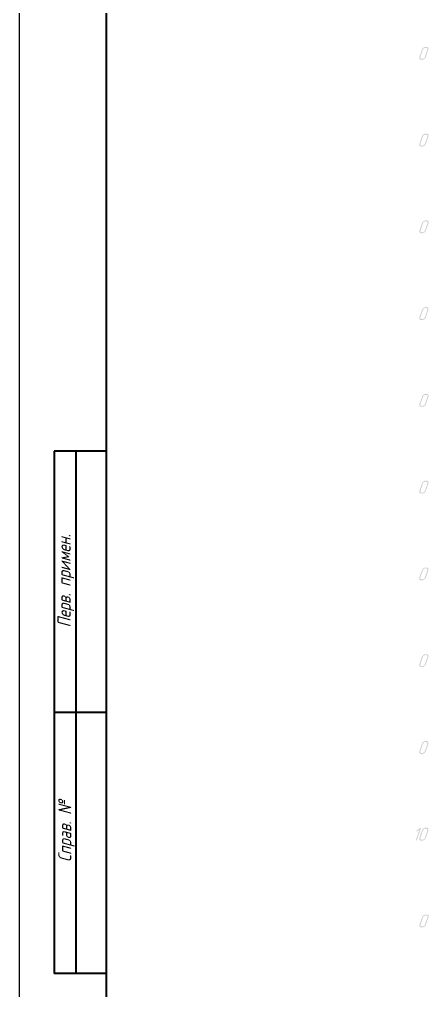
# Model space of a CAD drawing. Extents: x 346 to 4955, y 45 to 639.
# Drawn here: x 1093.3 to 1187.3, y 212.9 to 436 of the extents above; entities that cross this region are included whole.
import ezdxf

# ---------------------------------------------------------------- set-up
doc = ezdxf.new("R2010")
doc.units = 0
doc.header["$MEASUREMENT"] = 0
doc.layers.add('KONTUR', color=7, linetype='CONTINUOUS')
doc.layers.add('PDF _Сплошная заливка', color=7, linetype='CONTINUOUS')
doc.layers.add('Основная', color=7, linetype='CONTINUOUS', lineweight=40)
doc.layers.add('текст', color=7, linetype='CONTINUOUS', lineweight=30)
doc.styles.add('GOST type A0', font='gost.TTF', dxfattribs={"oblique": 15, "height": 3.5})

msp = doc.modelspace()

# ---------------------------------------------------------------- hatches: boundary and pattern name
at = {"layer": 'PDF _Сплошная заливка', "transparency": 33554559}
h = msp.add_hatch(color=256, dxfattribs=at)
h.paths.add_polyline_path([(1186.765, 429.501), (1186.511, 429.501), (1186.486, 429.476), (1186.436, 429.476), (1186.385, 429.45), (1186.334, 429.425), (1186.258, 429.4), (1186.208, 429.375), (1186.208, 429.349), (1186.182, 429.349), (1186.157, 429.324), (1186.107, 429.273), (1186.081, 429.248), (1186.031, 429.197), (1186.005, 429.121), (1185.98, 429.071), (1185.398, 427.375), (1185.398, 427.375), (1185.398, 427.349), (1185.398, 427.324), (1185.398, 427.273), (1185.398, 427.248), (1185.398, 427.197), (1185.398, 427.147), (1185.423, 427.096), (1185.423, 427.096), (1185.449, 427.071), (1185.474, 427.046), (1185.499, 427.02), (1185.524, 426.995), (1185.575, 426.995), (1185.626, 426.97), (1185.676, 426.97), (1185.929, 426.97), (1185.955, 426.97), (1186.005, 426.97), (1186.056, 426.995), (1186.107, 427.02), (1186.182, 427.046), (1186.233, 427.096), (1186.233, 427.096), (1186.258, 427.121), (1186.284, 427.147), (1186.334, 427.172), (1186.36, 427.223), (1186.41, 427.273), (1186.436, 427.324), (1186.461, 427.375), (1187.043, 429.071), (1187.043, 429.071), (1187.043, 429.096), (1187.043, 429.121), (1187.043, 429.172), (1187.043, 429.223), (1187.043, 429.273), (1187.043, 429.324), (1187.018, 429.375), (1186.992, 429.375), (1186.992, 429.375), (1186.967, 429.4), (1186.942, 429.425), (1186.916, 429.45), (1186.866, 429.476), (1186.815, 429.476)], flags=0)
h.paths.add_polyline_path([(1186.866, 429.704), (1186.916, 429.678), (1186.967, 429.678), (1187.043, 429.653), (1187.094, 429.628), (1187.144, 429.577), (1187.195, 429.526), (1187.22, 429.501), (1187.22, 429.476), (1187.245, 429.45), (1187.245, 429.4), (1187.271, 429.324), (1187.271, 429.248), (1187.271, 429.172), (1187.245, 429.121), (1187.245, 429.071), (1186.663, 427.375), (1186.663, 427.375), (1186.663, 427.375), (1186.663, 427.349), (1186.638, 427.349), (1186.638, 427.299), (1186.587, 427.223), (1186.562, 427.172), (1186.486, 427.096), (1186.41, 427.02), (1186.334, 426.944), (1186.334, 426.944), (1186.334, 426.919), (1186.309, 426.919), (1186.284, 426.919), (1186.233, 426.868), (1186.182, 426.843), (1186.107, 426.818), (1186.005, 426.792), (1185.929, 426.767), (1185.828, 426.767), (1185.6, 426.767), (1185.575, 426.767), (1185.524, 426.767), (1185.474, 426.792), (1185.398, 426.792), (1185.347, 426.843), (1185.297, 426.868), (1185.221, 426.944), (1185.221, 426.944), (1185.221, 426.97), (1185.195, 427.02), (1185.17, 427.071), (1185.17, 427.121), (1185.17, 427.197), (1185.17, 427.299), (1185.17, 427.349), (1185.195, 427.375), (1185.778, 429.071), (1185.778, 429.071), (1185.778, 429.071), (1185.778, 429.096), (1185.778, 429.121), (1185.803, 429.147), (1185.854, 429.223), (1185.879, 429.299), (1185.955, 429.375), (1186.031, 429.45), (1186.107, 429.501), (1186.107, 429.501), (1186.107, 429.526), (1186.132, 429.526), (1186.157, 429.526), (1186.208, 429.577), (1186.258, 429.602), (1186.334, 429.628), (1186.436, 429.678), (1186.511, 429.678), (1186.613, 429.704), (1186.841, 429.704)], flags=0)
h = msp.add_hatch(color=256, dxfattribs=at)
h.paths.add_polyline_path([(1186.765, 409.552), (1186.511, 409.552), (1186.486, 409.552), (1186.436, 409.552), (1186.385, 409.527), (1186.334, 409.502), (1186.258, 409.476), (1186.208, 409.426), (1186.208, 409.426), (1186.182, 409.401), (1186.157, 409.375), (1186.107, 409.35), (1186.081, 409.299), (1186.056, 409.249), (1186.005, 409.198), (1185.98, 409.122), (1185.423, 407.451), (1185.423, 407.451), (1185.398, 407.426), (1185.398, 407.401), (1185.398, 407.35), (1185.398, 407.299), (1185.398, 407.249), (1185.398, 407.198), (1185.423, 407.147), (1185.449, 407.147), (1185.449, 407.147), (1185.474, 407.122), (1185.499, 407.097), (1185.524, 407.071), (1185.575, 407.046), (1185.626, 407.046), (1185.702, 407.021), (1185.929, 407.021), (1185.955, 407.046), (1186.005, 407.046), (1186.056, 407.071), (1186.107, 407.097), (1186.182, 407.122), (1186.233, 407.147), (1186.258, 407.173), (1186.258, 407.173), (1186.284, 407.198), (1186.334, 407.249), (1186.36, 407.274), (1186.41, 407.325), (1186.436, 407.401), (1186.461, 407.451), (1187.043, 409.122), (1187.043, 409.147), (1187.043, 409.173), (1187.043, 409.198), (1187.068, 409.249), (1187.068, 409.274), (1187.043, 409.325), (1187.043, 409.375), (1187.018, 409.426), (1187.018, 409.426), (1186.992, 409.451), (1186.967, 409.476), (1186.942, 409.502), (1186.916, 409.527), (1186.866, 409.527), (1186.815, 409.552)], flags=0)
h.paths.add_polyline_path([(1186.866, 409.755), (1186.916, 409.755), (1186.967, 409.73), (1187.043, 409.73), (1187.094, 409.679), (1187.17, 409.628), (1187.22, 409.578), (1187.22, 409.578), (1187.22, 409.552), (1187.245, 409.502), (1187.271, 409.451), (1187.271, 409.401), (1187.271, 409.325), (1187.271, 409.223), (1187.271, 409.173), (1187.245, 409.122), (1186.663, 407.451), (1186.663, 407.451), (1186.663, 407.451), (1186.663, 407.426), (1186.663, 407.401), (1186.638, 407.35), (1186.587, 407.299), (1186.562, 407.223), (1186.486, 407.147), (1186.41, 407.071), (1186.334, 406.996), (1186.334, 406.996), (1186.334, 406.996), (1186.309, 406.996), (1186.284, 406.97), (1186.233, 406.945), (1186.182, 406.92), (1186.107, 406.894), (1186.005, 406.844), (1185.929, 406.844), (1185.828, 406.818), (1185.6, 406.818), (1185.575, 406.818), (1185.524, 406.844), (1185.474, 406.844), (1185.398, 406.869), (1185.347, 406.894), (1185.297, 406.945), (1185.246, 406.996), (1185.221, 407.021), (1185.221, 407.046), (1185.195, 407.071), (1185.195, 407.122), (1185.17, 407.198), (1185.17, 407.274), (1185.17, 407.35), (1185.195, 407.401), (1185.195, 407.451), (1185.778, 409.122), (1185.778, 409.147), (1185.778, 409.147), (1185.778, 409.147), (1185.803, 409.173), (1185.803, 409.223), (1185.854, 409.299), (1185.904, 409.35), (1185.955, 409.426), (1186.031, 409.502), (1186.107, 409.578), (1186.107, 409.578), (1186.107, 409.578), (1186.132, 409.603), (1186.157, 409.603), (1186.208, 409.628), (1186.258, 409.679), (1186.334, 409.704), (1186.436, 409.73), (1186.511, 409.755), (1186.613, 409.755), (1186.841, 409.755)], flags=0)
h = msp.add_hatch(color=256, dxfattribs=at)
h.paths.add_polyline_path([(1186.79, 389.629), (1186.537, 389.629), (1186.511, 389.629), (1186.461, 389.604), (1186.41, 389.604), (1186.36, 389.578), (1186.284, 389.528), (1186.233, 389.502), (1186.233, 389.502), (1186.208, 389.477), (1186.182, 389.452), (1186.132, 389.427), (1186.107, 389.376), (1186.081, 389.325), (1186.031, 389.275), (1186.005, 389.199), (1185.449, 387.528), (1185.449, 387.503), (1185.423, 387.477), (1185.423, 387.452), (1185.423, 387.427), (1185.423, 387.376), (1185.423, 387.325), (1185.423, 387.275), (1185.449, 387.224), (1185.474, 387.224), (1185.474, 387.199), (1185.499, 387.173), (1185.524, 387.173), (1185.55, 387.148), (1185.6, 387.123), (1185.651, 387.097), (1185.727, 387.097), (1185.955, 387.097), (1185.98, 387.097), (1186.031, 387.123), (1186.081, 387.123), (1186.132, 387.148), (1186.208, 387.173), (1186.258, 387.224), (1186.284, 387.224), (1186.284, 387.249), (1186.309, 387.275), (1186.36, 387.3), (1186.385, 387.351), (1186.436, 387.401), (1186.461, 387.452), (1186.486, 387.528), (1187.068, 389.199), (1187.068, 389.199), (1187.068, 389.224), (1187.068, 389.249), (1187.068, 389.3), (1187.068, 389.351), (1187.068, 389.401), (1187.068, 389.452), (1187.043, 389.502), (1187.043, 389.502), (1187.018, 389.528), (1186.992, 389.528), (1186.967, 389.553), (1186.942, 389.578), (1186.891, 389.604), (1186.841, 389.629)], flags=0)
h.paths.add_polyline_path([(1186.891, 389.832), (1186.942, 389.832), (1186.992, 389.806), (1187.068, 389.781), (1187.119, 389.756), (1187.195, 389.705), (1187.245, 389.654), (1187.245, 389.629), (1187.245, 389.604), (1187.271, 389.578), (1187.296, 389.528), (1187.296, 389.452), (1187.296, 389.376), (1187.296, 389.3), (1187.296, 389.249), (1187.271, 389.199), (1186.689, 387.528), (1186.689, 387.503), (1186.689, 387.503), (1186.689, 387.503), (1186.689, 387.477), (1186.663, 387.427), (1186.613, 387.376), (1186.587, 387.3), (1186.511, 387.224), (1186.436, 387.148), (1186.36, 387.072), (1186.36, 387.072), (1186.36, 387.072), (1186.334, 387.047), (1186.309, 387.047), (1186.258, 387.022), (1186.208, 386.996), (1186.132, 386.946), (1186.031, 386.92), (1185.955, 386.895), (1185.854, 386.895), (1185.626, 386.895), (1185.6, 386.895), (1185.55, 386.895), (1185.499, 386.92), (1185.423, 386.946), (1185.373, 386.971), (1185.322, 387.022), (1185.271, 387.072), (1185.246, 387.072), (1185.246, 387.097), (1185.221, 387.148), (1185.221, 387.199), (1185.195, 387.249), (1185.195, 387.351), (1185.195, 387.427), (1185.221, 387.477), (1185.221, 387.528), (1185.803, 389.199), (1185.803, 389.199), (1185.803, 389.199), (1185.803, 389.224), (1185.828, 389.249), (1185.828, 389.3), (1185.879, 389.351), (1185.929, 389.427), (1185.98, 389.502), (1186.056, 389.578), (1186.132, 389.654), (1186.132, 389.654), (1186.132, 389.654), (1186.157, 389.654), (1186.182, 389.68), (1186.233, 389.705), (1186.284, 389.73), (1186.36, 389.781), (1186.461, 389.806), (1186.537, 389.832), (1186.638, 389.832), (1186.866, 389.832)], flags=0)
h = msp.add_hatch(color=256, dxfattribs=at)
h.paths.add_polyline_path([(1186.765, 369.68), (1186.511, 369.68), (1186.486, 369.68), (1186.436, 369.68), (1186.385, 369.655), (1186.334, 369.63), (1186.258, 369.604), (1186.208, 369.554), (1186.208, 369.554), (1186.182, 369.554), (1186.157, 369.503), (1186.107, 369.478), (1186.081, 369.427), (1186.056, 369.377), (1186.005, 369.326), (1185.98, 369.275), (1185.423, 367.579), (1185.423, 367.579), (1185.398, 367.554), (1185.398, 367.529), (1185.398, 367.478), (1185.398, 367.427), (1185.398, 367.377), (1185.398, 367.326), (1185.423, 367.301), (1185.449, 367.275), (1185.449, 367.275), (1185.474, 367.25), (1185.499, 367.225), (1185.524, 367.199), (1185.575, 367.174), (1185.626, 367.174), (1185.702, 367.174), (1185.929, 367.174), (1185.955, 367.174), (1186.005, 367.174), (1186.056, 367.199), (1186.107, 367.225), (1186.182, 367.25), (1186.233, 367.301), (1186.258, 367.301), (1186.258, 367.301), (1186.284, 367.326), (1186.334, 367.377), (1186.36, 367.427), (1186.41, 367.478), (1186.436, 367.529), (1186.461, 367.579), (1187.043, 369.275), (1187.043, 369.275), (1187.043, 369.301), (1187.043, 369.326), (1187.068, 369.377), (1187.068, 369.427), (1187.043, 369.478), (1187.043, 369.503), (1187.018, 369.554), (1187.018, 369.579), (1186.992, 369.579), (1186.967, 369.604), (1186.942, 369.63), (1186.916, 369.655), (1186.866, 369.68), (1186.815, 369.68)], flags=0)
h.paths.add_polyline_path([(1186.866, 369.883), (1186.916, 369.883), (1186.967, 369.883), (1187.043, 369.858), (1187.094, 369.807), (1187.17, 369.782), (1187.22, 369.706), (1187.22, 369.706), (1187.22, 369.68), (1187.245, 369.655), (1187.271, 369.579), (1187.271, 369.528), (1187.271, 369.453), (1187.271, 369.351), (1187.271, 369.326), (1187.245, 369.275), (1186.663, 367.579), (1186.663, 367.579), (1186.663, 367.579), (1186.663, 367.554), (1186.663, 367.554), (1186.638, 367.503), (1186.587, 367.427), (1186.562, 367.351), (1186.486, 367.301), (1186.41, 367.225), (1186.334, 367.149), (1186.334, 367.149), (1186.334, 367.123), (1186.309, 367.123), (1186.284, 367.098), (1186.233, 367.073), (1186.182, 367.048), (1186.107, 367.022), (1186.005, 366.997), (1185.929, 366.972), (1185.828, 366.946), (1185.6, 366.946), (1185.575, 366.972), (1185.524, 366.972), (1185.474, 366.972), (1185.398, 366.997), (1185.347, 367.048), (1185.297, 367.073), (1185.246, 367.149), (1185.221, 367.149), (1185.221, 367.174), (1185.195, 367.225), (1185.195, 367.275), (1185.17, 367.326), (1185.17, 367.402), (1185.17, 367.503), (1185.195, 367.529), (1185.195, 367.579), (1185.778, 369.275), (1185.778, 369.275), (1185.778, 369.275), (1185.778, 369.301), (1185.803, 369.301), (1185.803, 369.351), (1185.854, 369.427), (1185.904, 369.478), (1185.955, 369.554), (1186.031, 369.63), (1186.107, 369.706), (1186.107, 369.706), (1186.107, 369.731), (1186.132, 369.731), (1186.157, 369.731), (1186.208, 369.756), (1186.258, 369.807), (1186.334, 369.832), (1186.436, 369.858), (1186.511, 369.883), (1186.613, 369.908), (1186.841, 369.908)], flags=0)
h = msp.add_hatch(color=256, dxfattribs=at)
h.paths.add_polyline_path([(1186.79, 349.757), (1186.537, 349.757), (1186.511, 349.757), (1186.461, 349.732), (1186.41, 349.732), (1186.36, 349.706), (1186.284, 349.681), (1186.233, 349.63), (1186.233, 349.63), (1186.208, 349.605), (1186.182, 349.58), (1186.132, 349.554), (1186.107, 349.504), (1186.081, 349.453), (1186.031, 349.403), (1186.005, 349.327), (1185.449, 347.656), (1185.449, 347.63), (1185.423, 347.63), (1185.423, 347.605), (1185.423, 347.555), (1185.423, 347.504), (1185.423, 347.453), (1185.423, 347.403), (1185.449, 347.352), (1185.474, 347.352), (1185.474, 347.327), (1185.499, 347.327), (1185.524, 347.301), (1185.55, 347.276), (1185.6, 347.251), (1185.651, 347.225), (1185.727, 347.225), (1185.955, 347.225), (1185.98, 347.225), (1186.031, 347.251), (1186.081, 347.251), (1186.132, 347.276), (1186.208, 347.327), (1186.258, 347.352), (1186.284, 347.352), (1186.284, 347.377), (1186.309, 347.403), (1186.36, 347.428), (1186.385, 347.479), (1186.436, 347.529), (1186.461, 347.58), (1186.486, 347.656), (1187.068, 349.327), (1187.068, 349.352), (1187.068, 349.352), (1187.068, 349.403), (1187.068, 349.428), (1187.068, 349.479), (1187.068, 349.529), (1187.068, 349.58), (1187.043, 349.63), (1187.043, 349.63), (1187.018, 349.656), (1186.992, 349.681), (1186.967, 349.706), (1186.942, 349.706), (1186.891, 349.732), (1186.841, 349.757)], flags=0)
h.paths.add_polyline_path([(1186.891, 349.96), (1186.942, 349.96), (1186.992, 349.934), (1187.068, 349.909), (1187.119, 349.884), (1187.195, 349.833), (1187.245, 349.782), (1187.245, 349.782), (1187.245, 349.757), (1187.271, 349.706), (1187.296, 349.656), (1187.296, 349.58), (1187.296, 349.504), (1187.296, 349.428), (1187.296, 349.377), (1187.271, 349.327), (1186.689, 347.656), (1186.689, 347.656), (1186.689, 347.63), (1186.689, 347.63), (1186.689, 347.605), (1186.663, 347.555), (1186.613, 347.504), (1186.587, 347.428), (1186.511, 347.352), (1186.436, 347.276), (1186.36, 347.2), (1186.36, 347.2), (1186.36, 347.2), (1186.334, 347.2), (1186.309, 347.175), (1186.258, 347.149), (1186.208, 347.124), (1186.132, 347.074), (1186.031, 347.048), (1185.955, 347.023), (1185.854, 347.023), (1185.626, 347.023), (1185.6, 347.023), (1185.55, 347.023), (1185.499, 347.048), (1185.423, 347.074), (1185.373, 347.099), (1185.322, 347.149), (1185.271, 347.2), (1185.246, 347.225), (1185.246, 347.251), (1185.221, 347.276), (1185.221, 347.327), (1185.195, 347.403), (1185.195, 347.479), (1185.195, 347.555), (1185.221, 347.605), (1185.221, 347.656), (1185.803, 349.327), (1185.803, 349.327), (1185.803, 349.352), (1185.803, 349.352), (1185.828, 349.377), (1185.828, 349.428), (1185.879, 349.479), (1185.929, 349.554), (1185.98, 349.63), (1186.056, 349.706), (1186.132, 349.782), (1186.132, 349.782), (1186.132, 349.782), (1186.157, 349.782), (1186.182, 349.808), (1186.233, 349.833), (1186.284, 349.858), (1186.36, 349.909), (1186.461, 349.934), (1186.537, 349.96), (1186.638, 349.96), (1186.866, 349.96)], flags=0)
h = msp.add_hatch(color=256, dxfattribs=at)
h.paths.add_polyline_path([(1186.765, 329.834), (1186.511, 329.834), (1186.486, 329.808), (1186.436, 329.808), (1186.385, 329.783), (1186.334, 329.758), (1186.258, 329.732), (1186.208, 329.707), (1186.208, 329.682), (1186.182, 329.682), (1186.157, 329.656), (1186.107, 329.606), (1186.081, 329.58), (1186.056, 329.53), (1186.005, 329.454), (1185.98, 329.403), (1185.423, 327.707), (1185.423, 327.707), (1185.398, 327.682), (1185.398, 327.656), (1185.398, 327.606), (1185.398, 327.581), (1185.398, 327.53), (1185.398, 327.479), (1185.423, 327.429), (1185.449, 327.429), (1185.449, 327.403), (1185.474, 327.378), (1185.499, 327.353), (1185.524, 327.327), (1185.575, 327.327), (1185.626, 327.302), (1185.702, 327.302), (1185.929, 327.302), (1185.955, 327.302), (1186.005, 327.302), (1186.056, 327.327), (1186.107, 327.353), (1186.182, 327.378), (1186.233, 327.429), (1186.258, 327.429), (1186.258, 327.429), (1186.284, 327.479), (1186.334, 327.505), (1186.36, 327.555), (1186.41, 327.606), (1186.436, 327.656), (1186.461, 327.707), (1187.043, 329.403), (1187.043, 329.403), (1187.043, 329.429), (1187.043, 329.454), (1187.068, 329.505), (1187.068, 329.555), (1187.043, 329.606), (1187.043, 329.656), (1187.018, 329.707), (1187.018, 329.707), (1186.992, 329.707), (1186.967, 329.732), (1186.942, 329.758), (1186.916, 329.783), (1186.866, 329.808), (1186.815, 329.808)], flags=0)
h.paths.add_polyline_path([(1186.866, 330.036), (1186.916, 330.011), (1186.967, 330.011), (1187.043, 329.986), (1187.094, 329.96), (1187.17, 329.91), (1187.22, 329.859), (1187.22, 329.834), (1187.22, 329.808), (1187.245, 329.783), (1187.271, 329.732), (1187.271, 329.656), (1187.271, 329.58), (1187.271, 329.505), (1187.271, 329.454), (1187.245, 329.403), (1186.663, 327.707), (1186.663, 327.707), (1186.663, 327.707), (1186.663, 327.682), (1186.663, 327.682), (1186.638, 327.631), (1186.587, 327.555), (1186.562, 327.505), (1186.486, 327.429), (1186.41, 327.353), (1186.334, 327.277), (1186.334, 327.277), (1186.334, 327.251), (1186.309, 327.251), (1186.284, 327.251), (1186.233, 327.201), (1186.182, 327.175), (1186.107, 327.15), (1186.005, 327.125), (1185.929, 327.1), (1185.828, 327.1), (1185.6, 327.1), (1185.575, 327.1), (1185.524, 327.1), (1185.474, 327.125), (1185.398, 327.125), (1185.347, 327.175), (1185.297, 327.201), (1185.246, 327.277), (1185.221, 327.277), (1185.221, 327.302), (1185.195, 327.353), (1185.195, 327.403), (1185.17, 327.454), (1185.17, 327.53), (1185.17, 327.631), (1185.195, 327.682), (1185.195, 327.707), (1185.778, 329.403), (1185.778, 329.403), (1185.778, 329.403), (1185.778, 329.429), (1185.803, 329.454), (1185.803, 329.479), (1185.854, 329.555), (1185.904, 329.631), (1185.955, 329.707), (1186.031, 329.783), (1186.107, 329.834), (1186.107, 329.834), (1186.107, 329.859), (1186.132, 329.859), (1186.157, 329.859), (1186.208, 329.91), (1186.258, 329.935), (1186.334, 329.96), (1186.436, 330.011), (1186.511, 330.011), (1186.613, 330.036), (1186.841, 330.036)], flags=0)
h = msp.add_hatch(color=256, dxfattribs=at)
h.paths.add_polyline_path([(1186.765, 309.885), (1186.511, 309.885), (1186.486, 309.885), (1186.436, 309.885), (1186.385, 309.86), (1186.334, 309.834), (1186.258, 309.809), (1186.208, 309.758), (1186.208, 309.758), (1186.182, 309.733), (1186.157, 309.708), (1186.107, 309.682), (1186.081, 309.632), (1186.031, 309.581), (1186.005, 309.531), (1185.98, 309.455), (1185.398, 307.784), (1185.398, 307.784), (1185.398, 307.758), (1185.398, 307.733), (1185.398, 307.682), (1185.398, 307.632), (1185.398, 307.581), (1185.398, 307.531), (1185.423, 307.48), (1185.423, 307.48), (1185.449, 307.48), (1185.474, 307.455), (1185.499, 307.429), (1185.524, 307.404), (1185.575, 307.379), (1185.626, 307.379), (1185.676, 307.353), (1185.929, 307.353), (1185.955, 307.379), (1186.005, 307.379), (1186.056, 307.404), (1186.107, 307.429), (1186.182, 307.455), (1186.233, 307.48), (1186.233, 307.505), (1186.258, 307.505), (1186.284, 307.531), (1186.334, 307.581), (1186.36, 307.607), (1186.41, 307.657), (1186.436, 307.733), (1186.461, 307.784), (1187.043, 309.455), (1187.043, 309.48), (1187.043, 309.505), (1187.043, 309.531), (1187.043, 309.581), (1187.043, 309.606), (1187.043, 309.657), (1187.043, 309.708), (1187.018, 309.758), (1186.992, 309.758), (1186.992, 309.784), (1186.967, 309.809), (1186.942, 309.834), (1186.916, 309.86), (1186.866, 309.86), (1186.815, 309.885)], flags=0)
h.paths.add_polyline_path([(1186.866, 310.087), (1186.916, 310.087), (1186.967, 310.062), (1187.043, 310.062), (1187.094, 310.011), (1187.144, 309.961), (1187.195, 309.91), (1187.22, 309.91), (1187.22, 309.885), (1187.245, 309.834), (1187.245, 309.784), (1187.271, 309.733), (1187.271, 309.657), (1187.271, 309.556), (1187.245, 309.505), (1187.245, 309.455), (1186.663, 307.784), (1186.663, 307.784), (1186.663, 307.784), (1186.663, 307.758), (1186.638, 307.733), (1186.638, 307.682), (1186.587, 307.632), (1186.562, 307.556), (1186.486, 307.48), (1186.41, 307.404), (1186.334, 307.328), (1186.334, 307.328), (1186.334, 307.328), (1186.309, 307.328), (1186.284, 307.303), (1186.233, 307.277), (1186.182, 307.252), (1186.107, 307.227), (1186.005, 307.176), (1185.929, 307.176), (1185.828, 307.151), (1185.6, 307.151), (1185.575, 307.151), (1185.524, 307.176), (1185.474, 307.176), (1185.398, 307.201), (1185.347, 307.227), (1185.297, 307.277), (1185.221, 307.328), (1185.221, 307.353), (1185.221, 307.379), (1185.195, 307.404), (1185.17, 307.455), (1185.17, 307.531), (1185.17, 307.607), (1185.17, 307.682), (1185.17, 307.733), (1185.195, 307.784), (1185.778, 309.455), (1185.778, 309.48), (1185.778, 309.48), (1185.778, 309.48), (1185.778, 309.505), (1185.803, 309.556), (1185.854, 309.632), (1185.879, 309.682), (1185.955, 309.758), (1186.031, 309.834), (1186.107, 309.91), (1186.107, 309.91), (1186.107, 309.91), (1186.132, 309.936), (1186.157, 309.936), (1186.208, 309.961), (1186.258, 310.011), (1186.334, 310.037), (1186.436, 310.062), (1186.511, 310.087), (1186.613, 310.087), (1186.841, 310.087)], flags=0)
h = msp.add_hatch(color=256, dxfattribs=at)
h.paths.add_polyline_path([(1186.765, 289.962), (1186.511, 289.962), (1186.486, 289.962), (1186.436, 289.936), (1186.385, 289.936), (1186.334, 289.911), (1186.258, 289.86), (1186.208, 289.835), (1186.208, 289.835), (1186.182, 289.81), (1186.157, 289.784), (1186.107, 289.734), (1186.081, 289.708), (1186.056, 289.658), (1186.005, 289.607), (1185.98, 289.531), (1185.423, 287.86), (1185.423, 287.835), (1185.398, 287.81), (1185.398, 287.784), (1185.398, 287.759), (1185.398, 287.708), (1185.398, 287.658), (1185.398, 287.607), (1185.423, 287.557), (1185.449, 287.557), (1185.449, 287.531), (1185.474, 287.506), (1185.499, 287.506), (1185.524, 287.481), (1185.575, 287.455), (1185.626, 287.43), (1185.702, 287.43), (1185.929, 287.43), (1185.955, 287.43), (1186.005, 287.455), (1186.056, 287.455), (1186.107, 287.481), (1186.182, 287.506), (1186.233, 287.557), (1186.258, 287.557), (1186.258, 287.582), (1186.284, 287.607), (1186.334, 287.633), (1186.36, 287.683), (1186.41, 287.734), (1186.436, 287.784), (1186.461, 287.86), (1187.043, 289.531), (1187.043, 289.531), (1187.043, 289.556), (1187.043, 289.582), (1187.068, 289.632), (1187.068, 289.683), (1187.043, 289.734), (1187.043, 289.784), (1187.018, 289.835), (1187.018, 289.835), (1186.992, 289.86), (1186.967, 289.86), (1186.942, 289.886), (1186.916, 289.911), (1186.866, 289.936), (1186.815, 289.962)], flags=0)
h.paths.add_polyline_path([(1186.866, 290.164), (1186.916, 290.164), (1186.967, 290.139), (1187.043, 290.113), (1187.094, 290.088), (1187.17, 290.037), (1187.22, 289.987), (1187.22, 289.962), (1187.22, 289.936), (1187.245, 289.911), (1187.271, 289.86), (1187.271, 289.784), (1187.271, 289.708), (1187.271, 289.632), (1187.271, 289.582), (1187.245, 289.531), (1186.663, 287.86), (1186.663, 287.835), (1186.663, 287.835), (1186.663, 287.835), (1186.663, 287.81), (1186.638, 287.759), (1186.587, 287.708), (1186.562, 287.633), (1186.486, 287.557), (1186.41, 287.481), (1186.334, 287.405), (1186.334, 287.405), (1186.334, 287.405), (1186.309, 287.379), (1186.284, 287.379), (1186.233, 287.354), (1186.182, 287.329), (1186.107, 287.278), (1186.005, 287.253), (1185.929, 287.227), (1185.828, 287.227), (1185.6, 287.227), (1185.575, 287.227), (1185.524, 287.227), (1185.474, 287.253), (1185.398, 287.278), (1185.347, 287.303), (1185.297, 287.354), (1185.246, 287.405), (1185.221, 287.405), (1185.221, 287.43), (1185.195, 287.481), (1185.195, 287.531), (1185.17, 287.582), (1185.17, 287.683), (1185.17, 287.759), (1185.195, 287.81), (1185.195, 287.86), (1185.778, 289.531), (1185.778, 289.531), (1185.778, 289.531), (1185.778, 289.556), (1185.803, 289.582), (1185.803, 289.632), (1185.854, 289.683), (1185.904, 289.759), (1185.955, 289.835), (1186.031, 289.911), (1186.107, 289.987), (1186.107, 289.987), (1186.107, 289.987), (1186.132, 289.987), (1186.157, 290.012), (1186.208, 290.037), (1186.258, 290.063), (1186.334, 290.113), (1186.436, 290.139), (1186.511, 290.164), (1186.613, 290.164), (1186.841, 290.164)], flags=0)
h = msp.add_hatch(color=256, dxfattribs=at)
h.paths.add_polyline_path([(1186.765, 270.013), (1186.511, 270.013), (1186.486, 270.013), (1186.436, 270.013), (1186.385, 269.987), (1186.334, 269.962), (1186.258, 269.937), (1186.208, 269.886), (1186.208, 269.886), (1186.182, 269.886), (1186.157, 269.836), (1186.107, 269.81), (1186.081, 269.76), (1186.031, 269.709), (1186.005, 269.658), (1185.98, 269.608), (1185.398, 267.912), (1185.398, 267.912), (1185.398, 267.886), (1185.398, 267.861), (1185.398, 267.81), (1185.398, 267.76), (1185.398, 267.709), (1185.398, 267.658), (1185.423, 267.633), (1185.423, 267.608), (1185.449, 267.608), (1185.474, 267.583), (1185.499, 267.557), (1185.524, 267.532), (1185.575, 267.507), (1185.626, 267.507), (1185.676, 267.507), (1185.929, 267.507), (1185.955, 267.507), (1186.005, 267.507), (1186.056, 267.532), (1186.107, 267.557), (1186.182, 267.583), (1186.233, 267.633), (1186.233, 267.633), (1186.258, 267.633), (1186.284, 267.658), (1186.334, 267.709), (1186.36, 267.76), (1186.41, 267.81), (1186.436, 267.861), (1186.461, 267.912), (1187.043, 269.608), (1187.043, 269.608), (1187.043, 269.633), (1187.043, 269.658), (1187.043, 269.709), (1187.043, 269.76), (1187.043, 269.81), (1187.043, 269.836), (1187.018, 269.886), (1186.992, 269.912), (1186.992, 269.912), (1186.967, 269.937), (1186.942, 269.962), (1186.916, 269.987), (1186.866, 270.013), (1186.815, 270.013)], flags=0)
h.paths.add_polyline_path([(1186.866, 270.215), (1186.916, 270.215), (1186.967, 270.215), (1187.043, 270.19), (1187.094, 270.139), (1187.144, 270.114), (1187.195, 270.038), (1187.22, 270.038), (1187.22, 270.013), (1187.245, 269.987), (1187.245, 269.912), (1187.271, 269.861), (1187.271, 269.785), (1187.271, 269.684), (1187.245, 269.658), (1187.245, 269.608), (1186.663, 267.912), (1186.663, 267.912), (1186.663, 267.912), (1186.663, 267.886), (1186.638, 267.861), (1186.638, 267.836), (1186.587, 267.76), (1186.562, 267.684), (1186.486, 267.633), (1186.41, 267.557), (1186.334, 267.481), (1186.334, 267.481), (1186.334, 267.456), (1186.309, 267.456), (1186.284, 267.431), (1186.233, 267.405), (1186.182, 267.38), (1186.107, 267.355), (1186.005, 267.329), (1185.929, 267.304), (1185.828, 267.279), (1185.6, 267.279), (1185.575, 267.304), (1185.524, 267.304), (1185.474, 267.304), (1185.398, 267.329), (1185.347, 267.38), (1185.297, 267.405), (1185.221, 267.481), (1185.221, 267.481), (1185.221, 267.507), (1185.195, 267.557), (1185.17, 267.608), (1185.17, 267.658), (1185.17, 267.734), (1185.17, 267.836), (1185.17, 267.861), (1185.195, 267.912), (1185.778, 269.608), (1185.778, 269.608), (1185.778, 269.608), (1185.778, 269.633), (1185.778, 269.633), (1185.803, 269.684), (1185.854, 269.76), (1185.879, 269.81), (1185.955, 269.886), (1186.031, 269.962), (1186.107, 270.038), (1186.107, 270.038), (1186.107, 270.038), (1186.132, 270.063), (1186.157, 270.063), (1186.208, 270.089), (1186.258, 270.139), (1186.334, 270.165), (1186.436, 270.19), (1186.511, 270.215), (1186.613, 270.241), (1186.841, 270.241)], flags=0)
msp.add_hatch(color=256, dxfattribs=at).paths.add_polyline_path([(1185.499, 250.292), (1185.524, 250.267), (1185.524, 250.241), (1185.524, 250.216), (1185.524, 250.191), (1184.588, 247.457), (1184.588, 247.457), (1184.588, 247.457), (1184.563, 247.406), (1184.537, 247.381), (1184.512, 247.381), (1184.487, 247.355), (1184.462, 247.355), (1184.436, 247.355), (1184.411, 247.381), (1184.386, 247.381), (1184.386, 247.406), (1184.386, 247.431), (1184.386, 247.457), (1185.221, 249.938), (1184.639, 249.482), (1184.613, 249.482), (1184.613, 249.482), (1184.588, 249.457), (1184.537, 249.457), (1184.537, 249.457), (1184.512, 249.457), (1184.512, 249.457), (1184.487, 249.482), (1184.487, 249.482), (1184.462, 249.507), (1184.462, 249.532), (1184.487, 249.558), (1184.487, 249.558), (1184.487, 249.583), (1184.512, 249.608), (1184.537, 249.634), (1185.373, 250.267), (1185.373, 250.267), (1185.398, 250.292), (1185.423, 250.292), (1185.449, 250.292), (1185.474, 250.292)])
h = msp.add_hatch(color=256, dxfattribs=at)
h.paths.add_polyline_path([(1186.765, 250.089), (1186.511, 250.089), (1186.486, 250.089), (1186.436, 250.064), (1186.385, 250.064), (1186.334, 250.039), (1186.258, 250.013), (1186.208, 249.963), (1186.208, 249.963), (1186.182, 249.938), (1186.157, 249.912), (1186.107, 249.887), (1186.081, 249.836), (1186.031, 249.786), (1186.005, 249.735), (1185.98, 249.659), (1185.398, 247.988), (1185.398, 247.963), (1185.398, 247.963), (1185.398, 247.938), (1185.398, 247.887), (1185.398, 247.836), (1185.398, 247.786), (1185.398, 247.735), (1185.423, 247.684), (1185.423, 247.684), (1185.449, 247.659), (1185.474, 247.659), (1185.499, 247.634), (1185.524, 247.609), (1185.575, 247.583), (1185.626, 247.558), (1185.676, 247.558), (1185.929, 247.558), (1185.955, 247.558), (1186.005, 247.583), (1186.056, 247.583), (1186.107, 247.609), (1186.182, 247.659), (1186.233, 247.684), (1186.233, 247.684), (1186.258, 247.71), (1186.284, 247.735), (1186.334, 247.76), (1186.36, 247.811), (1186.41, 247.862), (1186.436, 247.912), (1186.461, 247.988), (1187.043, 249.659), (1187.043, 249.684), (1187.043, 249.684), (1187.043, 249.735), (1187.043, 249.76), (1187.043, 249.811), (1187.043, 249.862), (1187.043, 249.912), (1187.018, 249.963), (1186.992, 249.963), (1186.992, 249.988), (1186.967, 250.013), (1186.942, 250.039), (1186.916, 250.039), (1186.866, 250.064), (1186.815, 250.089)], flags=0)
h.paths.add_polyline_path([(1186.866, 250.292), (1186.916, 250.292), (1186.967, 250.267), (1187.043, 250.241), (1187.094, 250.216), (1187.144, 250.165), (1187.195, 250.115), (1187.22, 250.115), (1187.22, 250.089), (1187.245, 250.039), (1187.245, 249.988), (1187.271, 249.912), (1187.271, 249.836), (1187.271, 249.76), (1187.245, 249.71), (1187.245, 249.659), (1186.663, 247.988), (1186.663, 247.988), (1186.663, 247.963), (1186.663, 247.963), (1186.638, 247.938), (1186.638, 247.887), (1186.587, 247.836), (1186.562, 247.76), (1186.486, 247.684), (1186.41, 247.609), (1186.334, 247.533), (1186.334, 247.533), (1186.334, 247.533), (1186.309, 247.533), (1186.284, 247.507), (1186.233, 247.482), (1186.182, 247.457), (1186.107, 247.406), (1186.005, 247.381), (1185.929, 247.355), (1185.828, 247.355), (1185.6, 247.355), (1185.575, 247.355), (1185.524, 247.355), (1185.474, 247.381), (1185.398, 247.406), (1185.347, 247.431), (1185.297, 247.482), (1185.221, 247.533), (1185.221, 247.558), (1185.221, 247.583), (1185.195, 247.609), (1185.17, 247.659), (1185.17, 247.735), (1185.17, 247.811), (1185.17, 247.887), (1185.17, 247.938), (1185.195, 247.988), (1185.778, 249.659), (1185.778, 249.659), (1185.778, 249.684), (1185.778, 249.684), (1185.778, 249.71), (1185.803, 249.76), (1185.854, 249.811), (1185.879, 249.887), (1185.955, 249.963), (1186.031, 250.039), (1186.107, 250.115), (1186.107, 250.115), (1186.107, 250.115), (1186.132, 250.115), (1186.157, 250.14), (1186.208, 250.165), (1186.258, 250.191), (1186.334, 250.241), (1186.436, 250.267), (1186.511, 250.292), (1186.613, 250.292), (1186.841, 250.292)], flags=0)
h = msp.add_hatch(color=256, dxfattribs=at)
h.paths.add_polyline_path([(1186.79, 230.166), (1186.537, 230.166), (1186.511, 230.141), (1186.461, 230.141), (1186.41, 230.115), (1186.36, 230.09), (1186.284, 230.065), (1186.233, 230.039), (1186.233, 230.014), (1186.208, 230.014), (1186.182, 229.989), (1186.132, 229.938), (1186.107, 229.913), (1186.081, 229.862), (1186.031, 229.786), (1186.005, 229.736), (1185.449, 228.04), (1185.449, 228.04), (1185.423, 228.014), (1185.423, 227.989), (1185.423, 227.938), (1185.423, 227.913), (1185.423, 227.862), (1185.423, 227.812), (1185.449, 227.761), (1185.474, 227.761), (1185.474, 227.736), (1185.499, 227.71), (1185.524, 227.685), (1185.55, 227.66), (1185.6, 227.66), (1185.651, 227.634), (1185.727, 227.634), (1185.955, 227.634), (1185.98, 227.634), (1186.031, 227.634), (1186.081, 227.66), (1186.132, 227.685), (1186.208, 227.71), (1186.258, 227.761), (1186.284, 227.761), (1186.284, 227.761), (1186.309, 227.812), (1186.36, 227.837), (1186.385, 227.888), (1186.436, 227.938), (1186.461, 227.989), (1186.486, 228.04), (1187.068, 229.736), (1187.068, 229.736), (1187.068, 229.761), (1187.068, 229.786), (1187.068, 229.837), (1187.068, 229.888), (1187.068, 229.938), (1187.068, 229.989), (1187.043, 230.039), (1187.043, 230.039), (1187.018, 230.039), (1186.992, 230.065), (1186.967, 230.09), (1186.942, 230.115), (1186.891, 230.141), (1186.841, 230.141)], flags=0)
h.paths.add_polyline_path([(1186.891, 230.369), (1186.942, 230.343), (1186.992, 230.343), (1187.068, 230.318), (1187.119, 230.293), (1187.195, 230.242), (1187.245, 230.166), (1187.245, 230.166), (1187.245, 230.141), (1187.271, 230.115), (1187.296, 230.065), (1187.296, 229.989), (1187.296, 229.913), (1187.296, 229.837), (1187.296, 229.786), (1187.271, 229.736), (1186.689, 228.04), (1186.689, 228.04), (1186.689, 228.04), (1186.689, 228.014), (1186.689, 228.014), (1186.663, 227.964), (1186.613, 227.888), (1186.587, 227.837), (1186.511, 227.761), (1186.436, 227.685), (1186.36, 227.609), (1186.36, 227.609), (1186.36, 227.584), (1186.334, 227.584), (1186.309, 227.584), (1186.258, 227.533), (1186.208, 227.508), (1186.132, 227.483), (1186.031, 227.457), (1185.955, 227.432), (1185.854, 227.432), (1185.626, 227.432), (1185.6, 227.432), (1185.55, 227.432), (1185.499, 227.457), (1185.423, 227.457), (1185.373, 227.508), (1185.322, 227.533), (1185.271, 227.609), (1185.246, 227.609), (1185.246, 227.634), (1185.221, 227.685), (1185.221, 227.736), (1185.195, 227.786), (1185.195, 227.862), (1185.195, 227.964), (1185.221, 227.989), (1185.221, 228.04), (1185.803, 229.736), (1185.803, 229.736), (1185.803, 229.736), (1185.803, 229.761), (1185.828, 229.786), (1185.828, 229.812), (1185.879, 229.888), (1185.929, 229.964), (1185.98, 230.039), (1186.056, 230.115), (1186.132, 230.166), (1186.132, 230.166), (1186.132, 230.191), (1186.157, 230.191), (1186.182, 230.191), (1186.233, 230.242), (1186.284, 230.267), (1186.36, 230.293), (1186.461, 230.343), (1186.537, 230.343), (1186.638, 230.369), (1186.866, 230.369)], flags=0)

# ---------------------------------------------------------------- linework, layer by layer
at = {"layer": 'KONTUR'}
msp.add_line((1093.346, 44.812), (1093.346, 638.812), dxfattribs=at)
at = {"layer": 'Основная'}
for p, q in [((1113.346, 89.812), (1113.346, 633.812)), ((1101.346, 336.812), (1101.346, 216.812)), ((1113.346, 336.812), (1101.346, 336.812)), ((1106.346, 216.812), (1106.346, 336.812)), ((1113.346, 276.812), (1101.346, 276.812)), ((1113.346, 216.812), (1101.346, 216.812))]:
    msp.add_line(p, q, dxfattribs=at)

# ---------------------------------------------------------------- texts
at = {"layer": 'текст', "style": 'GOST type A0', "oblique": 15}
for s, p in [('Перв. примен.', (1105.099, 296.325)), ('Справ. №', (1105.254, 242.44))]:
    msp.add_text(s, height=3, rotation=90, dxfattribs=at).set_placement(p)

doc.saveas('drawing.dxf')
